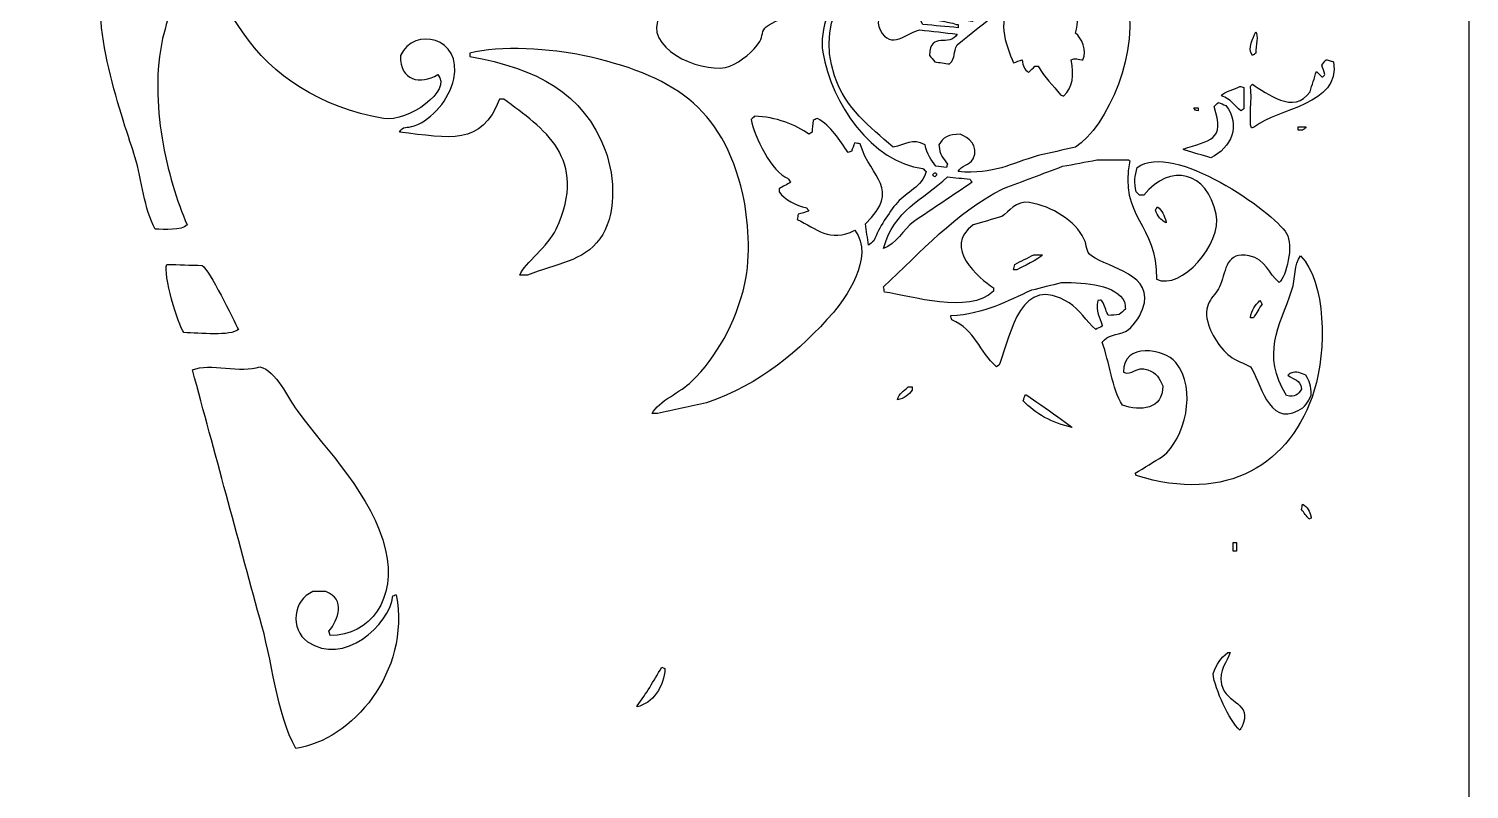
# Model space of a CAD drawing. Header units: centimetres. Extents: x -27 to -20.54, y -9 to -0.65.
# Drawn here: x -24.329 to -20.543, y -6.215 to -4.215 of the extents above; entities that cross this region are included whole.
import ezdxf

# ---------------------------------------------------------------- set-up
doc = ezdxf.new("R2010")
doc.units = ezdxf.units.CM
doc.header["$MEASUREMENT"] = 0
doc.layers.add('layer 1', color=7, linetype='Continuous')

msp = doc.modelspace()

# ---------------------------------------------------------------- linework, layer by layer
at = {"layer": 'layer 1', "color": 250}
msp.add_lwpolyline([(-26.99914, -9.0002), (-20.5434, -9.0002), (-20.5434, -0.64624), (-26.99914, -0.64624), (-26.99914, -9.0002)], close=True, dxfattribs=at)
at = {"layer": 'layer 1', "color": 7}
for points, knots in [([(-22.04905, -3.74726), (-22.09469, -3.76512), (-22.15458, -3.76727), (-22.19759, -3.77809), (-22.19759, -3.77809), (-22.19759, -3.78089), (-22.19759, -3.7837), (-22.19759, -3.7865), (-22.19759, -3.7865), (-22.1226, -3.78715), (-22.01554, -3.87056), (-22.03784, -3.96026), (-22.03784, -3.96026), (-22.05491, -4.02893), (-22.17948, -4.0494), (-22.17797, -3.95466), (-22.17797, -3.95466), (-22.16803, -3.93038), (-22.15678, -3.92491), (-22.13873, -3.90982), (-22.13873, -3.90982), (-22.1075, -3.90946), (-22.0995, -3.91828), (-22.07707, -3.92383), (-22.07707, -3.92383), (-22.07614, -3.92289), (-22.0752, -3.92196), (-22.07427, -3.92102), (-22.07427, -3.92102), (-22.07847, -3.82982), (-22.18739, -3.79809), (-22.27886, -3.82574), (-22.27886, -3.82574), (-22.43574, -3.87316), (-22.56215, -3.98314), (-22.69365, -4.06396), (-22.69365, -4.06396), (-22.69179, -4.06676), (-22.68992, -4.06956), (-22.68805, -4.07236), (-22.68805, -4.07236), (-22.62212, -4.07516), (-22.33049, -4.2277), (-22.30969, -4.09198), (-22.30969, -4.09198), (-22.3153, -4.08638), (-22.32091, -4.08077), (-22.32651, -4.07517), (-22.32651, -4.07517), (-22.33491, -4.0761), (-22.34333, -4.07703), (-22.35173, -4.07797), (-22.35173, -4.07797), (-22.3564, -4.08918), (-22.36108, -4.10039), (-22.36575, -4.1116), (-22.36575, -4.1116), (-22.36855, -4.10973), (-22.37135, -4.10787), (-22.37415, -4.106), (-22.37415, -4.106), (-22.37513, -4.07821), (-22.37037, -4.07), (-22.36014, -4.05555), (-22.36014, -4.05555), (-22.30707, -4.03782), (-22.24072, -4.07921), (-22.27606, -4.13963), (-22.27606, -4.13963), (-22.30205, -4.18406), (-22.34946, -4.18055), (-22.39097, -4.2097), (-22.39097, -4.2097), (-22.4032, -4.21828), (-22.39967, -4.23591), (-22.40779, -4.24893), (-22.40779, -4.24893), (-22.42333, -4.27388), (-22.45768, -4.30182), (-22.48626, -4.31339), (-22.48626, -4.31339), (-22.54408, -4.3368), (-22.70118, -4.27721), (-22.67684, -4.19568), (-22.67684, -4.19568), (-22.66666, -4.1616), (-22.63004, -4.1523), (-22.60957, -4.12842), (-22.60957, -4.12842), (-22.64024, -4.07415), (-22.78849, -4.10681), (-22.83379, -4.12281), (-22.83379, -4.12281), (-23.04271, -4.19663), (-23.36785, -4.16753), (-23.5849, -4.11721), (-23.5849, -4.11721), (-23.65962, -4.10039), (-23.73437, -4.08357), (-23.8091, -4.06676), (-23.8091, -4.06676), (-23.81097, -4.06956), (-23.81283, -4.07236), (-23.8147, -4.07517), (-23.8147, -4.07517), (-23.83694, -4.128), (-23.78576, -4.19591), (-23.76706, -4.22371), (-23.76706, -4.22371), (-23.68915, -4.33953), (-23.56207, -4.42246), (-23.39712, -4.45072), (-23.39712, -4.45072), (-23.33056, -4.46212), (-23.21528, -4.37692), (-23.25418, -4.33581), (-23.25418, -4.33581), (-23.29901, -4.36258), (-23.35401, -4.35309), (-23.35228, -4.28537), (-23.35228, -4.28537), (-23.31683, -4.20908), (-23.18844, -4.23692), (-23.21214, -4.34703), (-23.21214, -4.34703), (-23.22384, -4.40133), (-23.26777, -4.45242), (-23.31584, -4.47034), (-23.31584, -4.47034), (-23.33548, -4.47766), (-23.3459, -4.46934), (-23.35508, -4.48716), (-23.35508, -4.48716), (-23.22192, -4.50201), (-23.14023, -4.52452), (-23.09163, -4.40027), (-23.09163, -4.40027), (-23.08789, -4.40027), (-23.08416, -4.40027), (-23.08042, -4.40027), (-23.08042, -4.40027), (-22.97762, -4.47699), (-22.85575, -4.55406), (-22.94309, -4.7422), (-22.94309, -4.7422), (-22.96425, -4.78778), (-23.02572, -4.83058), (-23.03838, -4.86271), (-23.03838, -4.86271), (-23.03184, -4.86271), (-23.0253, -4.86271), (-23.01876, -4.86271), (-23.01876, -4.86271), (-22.94164, -4.83287), (-22.87272, -4.8276), (-22.82818, -4.76742), (-22.82818, -4.76742), (-22.78528, -4.70944), (-22.78656, -4.60718), (-22.81417, -4.5348), (-22.81417, -4.5348), (-22.87193, -4.38337), (-22.99177, -4.32002), (-23.1701, -4.28817), (-23.1701, -4.28817), (-23.1701, -4.28537), (-23.1701, -4.28256), (-23.1701, -4.27976), (-23.1701, -4.27976), (-23.09437, -4.25751), (-22.95043, -4.26852), (-22.87302, -4.28537), (-22.87302, -4.28537), (-22.63802, -4.3365), (-22.50611, -4.4191), (-22.45263, -4.64971), (-22.45263, -4.64971), (-22.43793, -4.71308), (-22.43068, -4.81447), (-22.44702, -4.88513), (-22.44702, -4.88513), (-22.47174, -4.99203), (-22.52114, -5.07711), (-22.58715, -5.14297), (-22.58715, -5.14297), (-22.61308, -5.16884), (-22.67516, -5.19452), (-22.69085, -5.22705), (-22.69085, -5.22705), (-22.68618, -5.22705), (-22.68151, -5.22705), (-22.67684, -5.22705), (-22.67684, -5.22705), (-22.63387, -5.21771), (-22.59089, -5.20837), (-22.54792, -5.19903), (-22.54792, -5.19903), (-22.40525, -5.14906), (-22.30412, -5.06359), (-22.2144, -4.9608), (-22.2144, -4.9608), (-22.18788, -4.93041), (-22.10236, -4.81504), (-22.15835, -4.745), (-22.15835, -4.745), (-22.22423, -4.77905), (-22.25885, -4.7399), (-22.30969, -4.71697), (-22.30969, -4.71697), (-22.30876, -4.7123), (-22.30782, -4.70763), (-22.30689, -4.70296), (-22.30689, -4.70296), (-22.29755, -4.70016), (-22.2882, -4.69736), (-22.27886, -4.69455), (-22.27886, -4.69455), (-22.28073, -4.69175), (-22.2826, -4.68895), (-22.28447, -4.68615), (-22.28447, -4.68615), (-22.31349, -4.67988), (-22.34175, -4.66421), (-22.35734, -4.64411), (-22.35734, -4.64411), (-22.35734, -4.6413), (-22.35734, -4.6385), (-22.35734, -4.6357), (-22.35734, -4.6357), (-22.34706, -4.63009), (-22.33678, -4.62449), (-22.32651, -4.61888), (-22.32651, -4.61888), (-22.32931, -4.61514), (-22.33211, -4.61141), (-22.33492, -4.60767), (-22.33492, -4.60767), (-22.37458, -4.5949), (-22.42367, -4.49699), (-22.43021, -4.45353), (-22.43021, -4.45353), (-22.42741, -4.45072), (-22.4246, -4.44792), (-22.4218, -4.44512), (-22.4218, -4.44512), (-22.36601, -4.44642), (-22.31239, -4.46754), (-22.27886, -4.49276), (-22.27886, -4.49276), (-22.27606, -4.49089), (-22.27326, -4.48902), (-22.27045, -4.48716), (-22.27045, -4.48716), (-22.26952, -4.47688), (-22.26859, -4.4666), (-22.26765, -4.45633), (-22.26765, -4.45633), (-22.26392, -4.45446), (-22.26018, -4.45259), (-22.25644, -4.45072), (-22.25644, -4.45072), (-22.22022, -4.47105), (-22.19877, -4.50756), (-22.17517, -4.54041), (-22.17517, -4.54041), (-22.17236, -4.53947), (-22.16956, -4.53854), (-22.16676, -4.53761), (-22.16676, -4.53761), (-22.16395, -4.53013), (-22.16115, -4.52266), (-22.15835, -4.51518), (-22.15835, -4.51518), (-22.15368, -4.51612), (-22.14901, -4.51705), (-22.14434, -4.51799), (-22.14434, -4.51799), (-22.115, -4.61105), (-22.03485, -4.63271), (-22.13032, -4.72818), (-22.13032, -4.72818), (-22.12752, -4.74687), (-22.12472, -4.76555), (-22.12191, -4.78424), (-22.12191, -4.78424), (-22.11724, -4.7805), (-22.11257, -4.77676), (-22.1079, -4.77303), (-22.1079, -4.77303), (-22.09369, -4.73702), (-22.07005, -4.69981), (-22.04624, -4.67213), (-22.04624, -4.67213), (-22.02243, -4.64444), (-21.98139, -4.6315), (-21.97057, -4.59085), (-21.97057, -4.59085), (-21.97338, -4.58805), (-21.97618, -4.58525), (-21.97898, -4.58245), (-21.97898, -4.58245), (-22.11266, -4.5677), (-22.22038, -4.41069), (-22.24243, -4.27696), (-22.24243, -4.27696), (-22.26223, -4.15689), (-22.11666, -3.96996), (-22.01542, -4.03033), (-22.01542, -4.03033), (-22.01729, -4.03313), (-22.01915, -4.03594), (-22.02102, -4.03874), (-22.02102, -4.03874), (-22.16232, -4.0396), (-22.26475, -4.18289), (-22.2116, -4.33862), (-22.2116, -4.33862), (-22.18113, -4.4279), (-22.12054, -4.47056), (-22.05745, -4.52639), (-22.05745, -4.52639), (-22.02433, -4.52087), (-22.00729, -4.5006), (-21.97338, -4.52079), (-21.97338, -4.52079), (-21.96805, -4.545), (-21.95759, -4.56024), (-21.94535, -4.57684), (-21.94535, -4.57684), (-21.93601, -4.57778), (-21.92666, -4.57871), (-21.91732, -4.57965), (-21.91732, -4.57965), (-21.91639, -4.57684), (-21.91546, -4.57404), (-21.91452, -4.57124), (-21.91452, -4.57124), (-21.9251, -4.55375), (-21.93537, -4.549), (-21.93694, -4.52079), (-21.93694, -4.52079), (-21.92628, -4.50107), (-21.91244, -4.49201), (-21.88089, -4.49276), (-21.88089, -4.49276), (-21.85981, -4.50149), (-21.83033, -4.52148), (-21.84726, -4.55722), (-21.84726, -4.55722), (-21.85703, -4.57581), (-21.87813, -4.57278), (-21.88649, -4.59085), (-21.88649, -4.59085), (-21.79078, -4.59855), (-21.74905, -4.56958), (-21.6763, -4.54881), (-21.6763, -4.54881), (-21.6436, -4.54134), (-21.6109, -4.53387), (-21.5782, -4.52639), (-21.5782, -4.52639), (-21.49687, -4.47449), (-21.40267, -4.27183), (-21.44648, -4.12281), (-21.44648, -4.12281), (-21.47649, -4.02075), (-21.63178, -3.99609), (-21.65668, -4.1116), (-21.65668, -4.1116), (-21.65481, -4.11347), (-21.65294, -4.11534), (-21.65107, -4.11721), (-21.65107, -4.11721), (-21.5823, -4.11837), (-21.56242, -4.17139), (-21.5782, -4.22651), (-21.5782, -4.22651), (-21.56135, -4.23902), (-21.54743, -4.2738), (-21.55859, -4.29658), (-21.55859, -4.29658), (-21.55952, -4.29658), (-21.56045, -4.29658), (-21.56139, -4.29658), (-21.56139, -4.29658), (-21.57831, -4.29436), (-21.57747, -4.29191), (-21.58942, -4.29658), (-21.58942, -4.29658), (-21.58232, -4.33888), (-21.58404, -4.36795), (-21.60904, -4.39187), (-21.60904, -4.39187), (-21.61184, -4.39093), (-21.61464, -4.39), (-21.61744, -4.38906), (-21.61744, -4.38906), (-21.63807, -4.3624), (-21.65836, -4.34579), (-21.6763, -4.31339), (-21.6763, -4.31339), (-21.6791, -4.31339), (-21.6819, -4.31339), (-21.6847, -4.31339), (-21.6847, -4.31339), (-21.69031, -4.319), (-21.69592, -4.3246), (-21.70152, -4.33021), (-21.70152, -4.33021), (-21.71242, -4.3218), (-21.71659, -4.31464), (-21.71834, -4.29658), (-21.71834, -4.29658), (-21.72581, -4.29938), (-21.73328, -4.30218), (-21.74076, -4.30499), (-21.74076, -4.30499), (-21.76183, -4.25845), (-21.7887, -4.18183), (-21.73796, -4.14243), (-21.73796, -4.14243), (-21.70589, -4.11754), (-21.67339, -4.1321), (-21.66508, -4.08077), (-21.66508, -4.08077), (-21.66602, -4.08077), (-21.66695, -4.08077), (-21.66789, -4.08077), (-21.66789, -4.08077), (-21.74169, -4.13962), (-21.8155, -4.19849), (-21.8893, -4.25734), (-21.8893, -4.25734), (-21.90056, -4.27769), (-21.89154, -4.29003), (-21.90892, -4.30779), (-21.90892, -4.30779), (-21.92199, -4.30592), (-21.93508, -4.30405), (-21.94815, -4.30218), (-21.94815, -4.30218), (-21.95283, -4.29658), (-21.9575, -4.29097), (-21.96217, -4.28537), (-21.96217, -4.28537), (-21.95974, -4.22015), (-21.9087, -4.26534), (-21.8893, -4.22931), (-21.8893, -4.22931), (-21.92199, -4.22558), (-21.9547, -4.22184), (-21.98739, -4.2181), (-21.98739, -4.2181), (-22.01975, -4.22417), (-22.06437, -4.27397), (-22.09109, -4.2181), (-22.09109, -4.2181), (-22.10439, -4.19582), (-22.0902, -4.16861), (-22.08268, -4.15084), (-22.08268, -4.15084), (-22.0605, -4.13934), (-22.04188, -4.13546), (-22.01261, -4.14243), (-22.01261, -4.14243), (-21.99995, -4.16056), (-21.99128, -4.18378), (-21.97898, -4.20409), (-21.97898, -4.20409), (-21.94816, -4.20689), (-21.91732, -4.2097), (-21.88649, -4.2125), (-21.88649, -4.2125), (-21.88649, -4.2097), (-21.88649, -4.20689), (-21.88649, -4.20409), (-21.88649, -4.20409), (-21.88836, -4.20409), (-21.89023, -4.20409), (-21.8921, -4.20409), (-21.8921, -4.20409), (-21.9135, -4.19408), (-21.95149, -4.19536), (-21.97057, -4.18447), (-21.97057, -4.18447), (-21.9706, -4.16674), (-21.96817, -4.16322), (-21.96217, -4.15364), (-21.96217, -4.15364), (-21.92631, -4.14931), (-21.9064, -4.19125), (-21.85006, -4.19568), (-21.85006, -4.19568), (-21.80062, -4.17168), (-21.73197, -4.12003), (-21.69872, -4.07797), (-21.69872, -4.07797), (-21.69965, -4.0761), (-21.70059, -4.07423), (-21.70152, -4.07236), (-21.70152, -4.07236), (-21.72824, -4.06886), (-21.74923, -4.06072), (-21.76878, -4.07236), (-21.76878, -4.07236), (-21.80418, -4.20829), (-21.97405, -4.12962), (-21.9958, -4.03594), (-21.9958, -4.03594), (-21.99393, -4.035), (-21.99206, -4.03407), (-21.99019, -4.03313), (-21.99019, -4.03313), (-21.98027, -4.03753), (-21.97152, -4.0394), (-21.95936, -4.03594), (-21.95936, -4.03594), (-21.95936, -4.03313), (-21.95936, -4.03033), (-21.95936, -4.02753), (-21.95936, -4.02753), (-21.99155, -4.00355), (-22.01528, -3.96528), (-22.02663, -3.92102), (-22.02663, -3.92102), (-22.02382, -3.91916), (-22.02102, -3.91729), (-22.01822, -3.91542), (-22.01822, -3.91542), (-22.00888, -3.92009), (-21.99953, -3.92476), (-21.99019, -3.92943), (-21.99019, -3.92943), (-21.98926, -3.92757), (-21.98832, -3.9257), (-21.98739, -3.92383), (-21.98739, -3.92383), (-22.00054, -3.89021), (-22.04518, -3.82), (-22.02663, -3.77809), (-22.02663, -3.77809), (-21.939, -3.75642), (-21.93378, -3.80145), (-21.86968, -3.80612), (-21.86968, -3.80612), (-21.86407, -3.80051), (-21.85847, -3.79491), (-21.85286, -3.7893), (-21.85286, -3.7893), (-21.79854, -3.79697), (-21.77393, -3.85204), (-21.75477, -3.8958), (-21.75477, -3.8958), (-21.73711, -3.89333), (-21.7426, -3.89111), (-21.72955, -3.8986), (-21.72955, -3.8986), (-21.70597, -3.9522), (-21.68998, -3.9909), (-21.73515, -4.03594), (-21.73515, -4.03594), (-21.73328, -4.03874), (-21.73141, -4.04154), (-21.72955, -4.04434), (-21.72955, -4.04434), (-21.69552, -4.04851), (-21.67026, -4.04399), (-21.64827, -4.03033), (-21.64827, -4.03033), (-21.65228, -3.99792), (-21.63698, -3.94034), (-21.63986, -3.92943), (-21.63986, -3.92943), (-21.6464, -3.91729), (-21.65294, -3.90514), (-21.65948, -3.893), (-21.65948, -3.893), (-21.66596, -3.86319), (-21.65171, -3.85063), (-21.66228, -3.83134), (-21.66228, -3.83134), (-21.69405, -3.81639), (-21.72581, -3.80144), (-21.75757, -3.7865), (-21.75757, -3.7865), (-21.84445, -3.75763), (-21.93388, -3.74771), (-22.04905, -3.74726)], [0, 0, 0, 0, 0.0067568, 0.0067568, 0.0067568, 0.0067568, 0.0135135, 0.0135135, 0.0135135, 0.0135135, 0.0202703, 0.0202703, 0.0202703, 0.0202703, 0.027027, 0.027027, 0.027027, 0.027027, 0.0337838, 0.0337838, 0.0337838, 0.0337838, 0.0405405, 0.0405405, 0.0405405, 0.0405405, 0.0472973, 0.0472973, 0.0472973, 0.0472973, 0.0540541, 0.0540541, 0.0540541, 0.0540541, 0.0608108, 0.0608108, 0.0608108, 0.0608108, 0.0675676, 0.0675676, 0.0675676, 0.0675676, 0.0743243, 0.0743243, 0.0743243, 0.0743243, 0.0810811, 0.0810811, 0.0810811, 0.0810811, 0.0878378, 0.0878378, 0.0878378, 0.0878378, 0.0945946, 0.0945946, 0.0945946, 0.0945946, 0.1013514, 0.1013514, 0.1013514, 0.1013514, 0.1081081, 0.1081081, 0.1081081, 0.1081081, 0.1148649, 0.1148649, 0.1148649, 0.1148649, 0.1216216, 0.1216216, 0.1216216, 0.1216216, 0.1283784, 0.1283784, 0.1283784, 0.1283784, 0.1351351, 0.1351351, 0.1351351, 0.1351351, 0.1418919, 0.1418919, 0.1418919, 0.1418919, 0.1486486, 0.1486486, 0.1486486, 0.1486486, 0.1554054, 0.1554054, 0.1554054, 0.1554054, 0.1621622, 0.1621622, 0.1621622, 0.1621622, 0.1689189, 0.1689189, 0.1689189, 0.1689189, 0.1756757, 0.1756757, 0.1756757, 0.1756757, 0.1824324, 0.1824324, 0.1824324, 0.1824324, 0.1891892, 0.1891892, 0.1891892, 0.1891892, 0.1959459, 0.1959459, 0.1959459, 0.1959459, 0.2027027, 0.2027027, 0.2027027, 0.2027027, 0.2094595, 0.2094595, 0.2094595, 0.2094595, 0.2162162, 0.2162162, 0.2162162, 0.2162162, 0.222973, 0.222973, 0.222973, 0.222973, 0.2297297, 0.2297297, 0.2297297, 0.2297297, 0.2364865, 0.2364865, 0.2364865, 0.2364865, 0.2432432, 0.2432432, 0.2432432, 0.2432432, 0.25, 0.25, 0.25, 0.25, 0.2567568, 0.2567568, 0.2567568, 0.2567568, 0.2635135, 0.2635135, 0.2635135, 0.2635135, 0.2702703, 0.2702703, 0.2702703, 0.2702703, 0.277027, 0.277027, 0.277027, 0.277027, 0.2837838, 0.2837838, 0.2837838, 0.2837838, 0.2905405, 0.2905405, 0.2905405, 0.2905405, 0.2972973, 0.2972973, 0.2972973, 0.2972973, 0.3040541, 0.3040541, 0.3040541, 0.3040541, 0.3108108, 0.3108108, 0.3108108, 0.3108108, 0.3175676, 0.3175676, 0.3175676, 0.3175676, 0.3243243, 0.3243243, 0.3243243, 0.3243243, 0.3310811, 0.3310811, 0.3310811, 0.3310811, 0.3378378, 0.3378378, 0.3378378, 0.3378378, 0.3445946, 0.3445946, 0.3445946, 0.3445946, 0.3513514, 0.3513514, 0.3513514, 0.3513514, 0.3581081, 0.3581081, 0.3581081, 0.3581081, 0.3648649, 0.3648649, 0.3648649, 0.3648649, 0.3716216, 0.3716216, 0.3716216, 0.3716216, 0.3783784, 0.3783784, 0.3783784, 0.3783784, 0.3851351, 0.3851351, 0.3851351, 0.3851351, 0.3918919, 0.3918919, 0.3918919, 0.3918919, 0.3986486, 0.3986486, 0.3986486, 0.3986486, 0.4054054, 0.4054054, 0.4054054, 0.4054054, 0.4121622, 0.4121622, 0.4121622, 0.4121622, 0.4189189, 0.4189189, 0.4189189, 0.4189189, 0.4256757, 0.4256757, 0.4256757, 0.4256757, 0.4324324, 0.4324324, 0.4324324, 0.4324324, 0.4391892, 0.4391892, 0.4391892, 0.4391892, 0.4459459, 0.4459459, 0.4459459, 0.4459459, 0.4527027, 0.4527027, 0.4527027, 0.4527027, 0.4594595, 0.4594595, 0.4594595, 0.4594595, 0.4662162, 0.4662162, 0.4662162, 0.4662162, 0.472973, 0.472973, 0.472973, 0.472973, 0.4797297, 0.4797297, 0.4797297, 0.4797297, 0.4864865, 0.4864865, 0.4864865, 0.4864865, 0.4932432, 0.4932432, 0.4932432, 0.4932432, 0.5, 0.5, 0.5, 0.5, 0.5067568, 0.5067568, 0.5067568, 0.5067568, 0.5135135, 0.5135135, 0.5135135, 0.5135135, 0.5202703, 0.5202703, 0.5202703, 0.5202703, 0.527027, 0.527027, 0.527027, 0.527027, 0.5337838, 0.5337838, 0.5337838, 0.5337838, 0.5405405, 0.5405405, 0.5405405, 0.5405405, 0.5472973, 0.5472973, 0.5472973, 0.5472973, 0.5540541, 0.5540541, 0.5540541, 0.5540541, 0.5608108, 0.5608108, 0.5608108, 0.5608108, 0.5675676, 0.5675676, 0.5675676, 0.5675676, 0.5743243, 0.5743243, 0.5743243, 0.5743243, 0.5810811, 0.5810811, 0.5810811, 0.5810811, 0.5878378, 0.5878378, 0.5878378, 0.5878378, 0.5945946, 0.5945946, 0.5945946, 0.5945946, 0.6013514, 0.6013514, 0.6013514, 0.6013514, 0.6081081, 0.6081081, 0.6081081, 0.6081081, 0.6148649, 0.6148649, 0.6148649, 0.6148649, 0.6216216, 0.6216216, 0.6216216, 0.6216216, 0.6283784, 0.6283784, 0.6283784, 0.6283784, 0.6351351, 0.6351351, 0.6351351, 0.6351351, 0.6418919, 0.6418919, 0.6418919, 0.6418919, 0.6486486, 0.6486486, 0.6486486, 0.6486486, 0.6554054, 0.6554054, 0.6554054, 0.6554054, 0.6621622, 0.6621622, 0.6621622, 0.6621622, 0.6689189, 0.6689189, 0.6689189, 0.6689189, 0.6756757, 0.6756757, 0.6756757, 0.6756757, 0.6824324, 0.6824324, 0.6824324, 0.6824324, 0.6891892, 0.6891892, 0.6891892, 0.6891892, 0.6959459, 0.6959459, 0.6959459, 0.6959459, 0.7027027, 0.7027027, 0.7027027, 0.7027027, 0.7094595, 0.7094595, 0.7094595, 0.7094595, 0.7162162, 0.7162162, 0.7162162, 0.7162162, 0.722973, 0.722973, 0.722973, 0.722973, 0.7297297, 0.7297297, 0.7297297, 0.7297297, 0.7364865, 0.7364865, 0.7364865, 0.7364865, 0.7432432, 0.7432432, 0.7432432, 0.7432432, 0.75, 0.75, 0.75, 0.75, 0.7567568, 0.7567568, 0.7567568, 0.7567568, 0.7635135, 0.7635135, 0.7635135, 0.7635135, 0.7702703, 0.7702703, 0.7702703, 0.7702703, 0.777027, 0.777027, 0.777027, 0.777027, 0.7837838, 0.7837838, 0.7837838, 0.7837838, 0.7905405, 0.7905405, 0.7905405, 0.7905405, 0.7972973, 0.7972973, 0.7972973, 0.7972973, 0.8040541, 0.8040541, 0.8040541, 0.8040541, 0.8108108, 0.8108108, 0.8108108, 0.8108108, 0.8175676, 0.8175676, 0.8175676, 0.8175676, 0.8243243, 0.8243243, 0.8243243, 0.8243243, 0.8310811, 0.8310811, 0.8310811, 0.8310811, 0.8378378, 0.8378378, 0.8378378, 0.8378378, 0.8445946, 0.8445946, 0.8445946, 0.8445946, 0.8513514, 0.8513514, 0.8513514, 0.8513514, 0.8581081, 0.8581081, 0.8581081, 0.8581081, 0.8648649, 0.8648649, 0.8648649, 0.8648649, 0.8716216, 0.8716216, 0.8716216, 0.8716216, 0.8783784, 0.8783784, 0.8783784, 0.8783784, 0.8851351, 0.8851351, 0.8851351, 0.8851351, 0.8918919, 0.8918919, 0.8918919, 0.8918919, 0.8986486, 0.8986486, 0.8986486, 0.8986486, 0.9054054, 0.9054054, 0.9054054, 0.9054054, 0.9121622, 0.9121622, 0.9121622, 0.9121622, 0.9189189, 0.9189189, 0.9189189, 0.9189189, 0.9256757, 0.9256757, 0.9256757, 0.9256757, 0.9324324, 0.9324324, 0.9324324, 0.9324324, 0.9391892, 0.9391892, 0.9391892, 0.9391892, 0.9459459, 0.9459459, 0.9459459, 0.9459459, 0.9527027, 0.9527027, 0.9527027, 0.9527027, 0.9594595, 0.9594595, 0.9594595, 0.9594595, 0.9662162, 0.9662162, 0.9662162, 0.9662162, 0.972973, 0.972973, 0.972973, 0.972973, 0.9797297, 0.9797297, 0.9797297, 0.9797297, 0.9864865, 0.9864865, 0.9864865, 0.9864865, 1, 1, 1, 1]), ([(-24.04172, -4.03874), (-24.07377, -4.05206), (-24.10227, -4.0517), (-24.12019, -4.07797), (-24.12019, -4.07797), (-24.18444, -4.17217), (-24.07575, -4.46886), (-24.05013, -4.55162), (-24.05013, -4.55162), (-24.03049, -4.61502), (-24.02685, -4.68811), (-23.99688, -4.7422), (-23.99688, -4.7422), (-23.97328, -4.74285), (-23.9276, -4.74583), (-23.9128, -4.73099), (-23.9128, -4.73099), (-23.96573, -4.60811), (-24.01418, -4.40862), (-23.97726, -4.24052), (-23.97726, -4.24052), (-23.96044, -4.17607), (-23.94362, -4.11159), (-23.92681, -4.04714), (-23.92681, -4.04714), (-23.92868, -4.04528), (-23.93055, -4.04341), (-23.93242, -4.04154), (-23.93242, -4.04154), (-23.96885, -4.04061), (-24.00529, -4.03967), (-24.04172, -4.03874)], [0, 0, 0, 0, 0.1111111, 0.1111111, 0.1111111, 0.1111111, 0.2222222, 0.2222222, 0.2222222, 0.2222222, 0.3333333, 0.3333333, 0.3333333, 0.3333333, 0.4444444, 0.4444444, 0.4444444, 0.4444444, 0.5555556, 0.5555556, 0.5555556, 0.5555556, 0.6666667, 0.6666667, 0.6666667, 0.6666667, 0.7777778, 0.7777778, 0.7777778, 0.7777778, 1, 1, 1, 1]), ([(-21.10456, -4.22371), (-21.11067, -4.23994), (-21.12813, -4.2656), (-21.11296, -4.28537), (-21.11296, -4.28537), (-21.11016, -4.2835), (-21.10736, -4.28163), (-21.10456, -4.27976), (-21.10456, -4.27976), (-21.10343, -4.25879), (-21.09696, -4.2327), (-21.10456, -4.22371)], [0, 0, 0, 0, 0.25, 0.25, 0.25, 0.25, 0.5, 0.5, 0.5, 0.5, 1, 1, 1, 1]), ([(-20.91958, -4.29658), (-20.92332, -4.30125), (-20.92706, -4.30592), (-20.93079, -4.31059), (-20.93079, -4.31059), (-20.92799, -4.319), (-20.92519, -4.32741), (-20.92239, -4.33581), (-20.92239, -4.33581), (-20.92426, -4.33768), (-20.92612, -4.33955), (-20.92799, -4.34142), (-20.92799, -4.34142), (-20.92893, -4.34142), (-20.92986, -4.34142), (-20.93079, -4.34142), (-20.93079, -4.34142), (-20.93546, -4.33675), (-20.94014, -4.33208), (-20.94481, -4.32741), (-20.94481, -4.32741), (-20.95041, -4.34515), (-20.95602, -4.36291), (-20.96162, -4.38065), (-20.96162, -4.38065), (-21.00311, -4.44303), (-21.07632, -4.38379), (-21.11296, -4.36104), (-21.11296, -4.36104), (-21.11484, -4.36291), (-21.1167, -4.36478), (-21.11857, -4.36664), (-21.11857, -4.36664), (-21.11259, -4.39741), (-21.12339, -4.45843), (-21.11577, -4.47595), (-21.11577, -4.47595), (-21.11297, -4.47501), (-21.11016, -4.47408), (-21.10736, -4.47314), (-21.10736, -4.47314), (-21.04643, -4.42391), (-20.88183, -4.4165), (-20.89997, -4.30218), (-20.89997, -4.30218), (-20.90277, -4.30125), (-20.90557, -4.30031), (-20.90837, -4.29938), (-20.90837, -4.29938), (-20.91211, -4.29845), (-20.91585, -4.29751), (-20.91958, -4.29658)], [0, 0, 0, 0, 0.0714286, 0.0714286, 0.0714286, 0.0714286, 0.1428571, 0.1428571, 0.1428571, 0.1428571, 0.2142857, 0.2142857, 0.2142857, 0.2142857, 0.2857143, 0.2857143, 0.2857143, 0.2857143, 0.3571429, 0.3571429, 0.3571429, 0.3571429, 0.4285714, 0.4285714, 0.4285714, 0.4285714, 0.5, 0.5, 0.5, 0.5, 0.5714286, 0.5714286, 0.5714286, 0.5714286, 0.6428571, 0.6428571, 0.6428571, 0.6428571, 0.7142857, 0.7142857, 0.7142857, 0.7142857, 0.7857143, 0.7857143, 0.7857143, 0.7857143, 0.8571429, 0.8571429, 0.8571429, 0.8571429, 1, 1, 1, 1]), ([(-21.1466, -4.36664), (-21.1581, -4.37509), (-21.18674, -4.37929), (-21.19424, -4.39187), (-21.19424, -4.39187), (-21.16929, -4.39989), (-21.16094, -4.41625), (-21.1438, -4.4311), (-21.1438, -4.4311), (-21.14099, -4.42924), (-21.13819, -4.42737), (-21.13539, -4.4255), (-21.13539, -4.4255), (-21.13539, -4.40682), (-21.13539, -4.38813), (-21.13539, -4.36945), (-21.13539, -4.36945), (-21.13912, -4.36851), (-21.14286, -4.36758), (-21.1466, -4.36664)], [0, 0, 0, 0, 0.1666667, 0.1666667, 0.1666667, 0.1666667, 0.3333333, 0.3333333, 0.3333333, 0.3333333, 0.5, 0.5, 0.5, 0.5, 0.6666667, 0.6666667, 0.6666667, 0.6666667, 1, 1, 1, 1]), ([(-21.20265, -4.40868), (-21.20639, -4.41242), (-21.21012, -4.41616), (-21.21386, -4.41989), (-21.21386, -4.41989), (-21.18278, -4.51059), (-21.22656, -4.50791), (-21.29514, -4.532), (-21.29514, -4.532), (-21.29327, -4.53293), (-21.2914, -4.53387), (-21.28953, -4.5348), (-21.28953, -4.5348), (-21.26712, -4.54134), (-21.24469, -4.54788), (-21.22227, -4.55442), (-21.22227, -4.55442), (-21.16882, -4.52882), (-21.14279, -4.46792), (-21.18303, -4.41709), (-21.18303, -4.41709), (-21.18957, -4.41429), (-21.19611, -4.41149), (-21.20265, -4.40868)], [0, 0, 0, 0, 0.1428571, 0.1428571, 0.1428571, 0.1428571, 0.2857143, 0.2857143, 0.2857143, 0.2857143, 0.4285714, 0.4285714, 0.4285714, 0.4285714, 0.5714286, 0.5714286, 0.5714286, 0.5714286, 0.7142857, 0.7142857, 0.7142857, 0.7142857, 1, 1, 1, 1]), ([(-21.26711, -4.42269), (-21.26161, -4.43314), (-21.26831, -4.42728), (-21.2559, -4.4311), (-21.2559, -4.4311), (-21.2559, -4.4283), (-21.2559, -4.4255), (-21.2559, -4.42269), (-21.2559, -4.42269), (-21.25964, -4.42269), (-21.26337, -4.42269), (-21.26711, -4.42269)], [0, 0, 0, 0, 0.25, 0.25, 0.25, 0.25, 0.5, 0.5, 0.5, 0.5, 1, 1, 1, 1]), ([(-20.99245, -4.47314), (-20.99245, -4.47595), (-20.99245, -4.47875), (-20.99245, -4.48155), (-20.99245, -4.48155), (-20.98872, -4.48155), (-20.98498, -4.48155), (-20.98124, -4.48155), (-20.98124, -4.48155), (-20.97844, -4.47968), (-20.97564, -4.47781), (-20.97283, -4.47595), (-20.97283, -4.47595), (-20.97283, -4.47501), (-20.97283, -4.47408), (-20.97283, -4.47314), (-20.97283, -4.47314), (-20.97937, -4.47314), (-20.98592, -4.47314), (-20.99245, -4.47314)], [0, 0, 0, 0, 0.1666667, 0.1666667, 0.1666667, 0.1666667, 0.3333333, 0.3333333, 0.3333333, 0.3333333, 0.5, 0.5, 0.5, 0.5, 0.6666667, 0.6666667, 0.6666667, 0.6666667, 1, 1, 1, 1]), ([(-21.52215, -4.56003), (-21.55204, -4.56563), (-21.58194, -4.57124), (-21.61184, -4.57684), (-21.61184, -4.57684), (-21.66415, -4.59646), (-21.71647, -4.61608), (-21.76878, -4.6357), (-21.76878, -4.6357), (-21.89782, -4.70228), (-21.98189, -4.80066), (-22.08268, -4.89354), (-22.08268, -4.89354), (-22.08175, -4.89821), (-22.08081, -4.90288), (-22.07988, -4.90755), (-22.07988, -4.90755), (-22.00902, -4.917), (-21.85865, -4.96791), (-21.79401, -4.90475), (-21.79401, -4.90475), (-21.79401, -4.90195), (-21.79401, -4.89914), (-21.79401, -4.89634), (-21.79401, -4.89634), (-21.83159, -4.87131), (-21.92902, -4.7899), (-21.84726, -4.73099), (-21.84726, -4.73099), (-21.82204, -4.72351), (-21.79681, -4.71604), (-21.77159, -4.70857), (-21.77159, -4.70857), (-21.75204, -4.69635), (-21.73567, -4.66611), (-21.69872, -4.67213), (-21.69872, -4.67213), (-21.63998, -4.6817), (-21.57811, -4.72111), (-21.55578, -4.76742), (-21.55578, -4.76742), (-21.54689, -4.78586), (-21.5516, -4.80134), (-21.53616, -4.81226), (-21.53616, -4.81226), (-21.48869, -4.84587), (-21.36802, -4.86046), (-21.40164, -4.95239), (-21.40164, -4.95239), (-21.40949, -4.97386), (-21.42835, -5.00059), (-21.44648, -5.01125), (-21.44648, -5.01125), (-21.47205, -5.02134), (-21.49275, -5.01982), (-21.50814, -5.03928), (-21.50814, -5.03928), (-21.48878, -5.09205), (-21.48201, -5.16049), (-21.45489, -5.20463), (-21.45489, -5.20463), (-21.40717, -5.22135), (-21.34906, -5.21652), (-21.34839, -5.15418), (-21.34839, -5.15418), (-21.35735, -5.13329), (-21.36515, -5.11973), (-21.38762, -5.11214), (-21.38762, -5.11214), (-21.41899, -5.09987), (-21.43005, -5.12965), (-21.45208, -5.11775), (-21.45208, -5.11775), (-21.45351, -5.03869), (-21.34521, -5.05574), (-21.31476, -5.09252), (-21.31476, -5.09252), (-21.25647, -5.16293), (-21.29186, -5.29436), (-21.34839, -5.33916), (-21.34839, -5.33916), (-21.37268, -5.3541), (-21.39697, -5.36905), (-21.42126, -5.384), (-21.42126, -5.384), (-21.42032, -5.38587), (-21.41939, -5.38774), (-21.41846, -5.38961), (-21.41846, -5.38961), (-21.1809, -5.46467), (-21.01, -5.35985), (-20.95041, -5.1654), (-20.95041, -5.1654), (-20.91847, -5.06113), (-20.91891, -4.88043), (-20.98685, -4.81226), (-20.98685, -4.81226), (-21.00427, -4.8332), (-20.99965, -4.87315), (-21.00927, -4.90195), (-21.00927, -4.90195), (-21.04206, -5.00015), (-21.09077, -5.07063), (-21.02328, -5.17941), (-21.02328, -5.17941), (-21.00124, -5.18419), (-20.99274, -5.17877), (-20.98404, -5.16259), (-20.98404, -5.16259), (-20.98839, -5.13439), (-21.00275, -5.1394), (-21.02048, -5.12616), (-21.02048, -5.12616), (-21.01768, -5.12429), (-21.01487, -5.12242), (-21.01207, -5.12055), (-21.01207, -5.12055), (-20.99722, -5.11412), (-20.98434, -5.12163), (-20.97283, -5.12616), (-20.97283, -5.12616), (-20.96379, -5.14256), (-20.95855, -5.15123), (-20.95882, -5.17941), (-20.95882, -5.17941), (-20.96667, -5.19653), (-20.97526, -5.2108), (-20.99245, -5.21864), (-20.99245, -5.21864), (-21.07282, -5.26364), (-21.09213, -5.13809), (-21.11857, -5.10374), (-21.11857, -5.10374), (-21.13258, -5.09719), (-21.1466, -5.09066), (-21.16061, -5.08412), (-21.16061, -5.08412), (-21.19072, -5.06541), (-21.22087, -5.0244), (-21.23068, -4.98602), (-21.23068, -4.98602), (-21.24418, -4.93317), (-21.20959, -4.91948), (-21.19704, -4.88794), (-21.19704, -4.88794), (-21.18163, -4.84917), (-21.18296, -4.80007), (-21.12137, -4.81226), (-21.12137, -4.81226), (-21.07743, -4.82097), (-21.07108, -4.85893), (-21.0429, -4.88233), (-21.0429, -4.88233), (-21.02369, -4.86782), (-21.00421, -4.78416), (-21.02328, -4.75341), (-21.02328, -4.75341), (-21.05957, -4.69491), (-21.32161, -4.51035), (-21.41565, -4.57965), (-21.41565, -4.57965), (-21.42241, -4.60118), (-21.42434, -4.62027), (-21.41846, -4.64411), (-21.41846, -4.64411), (-21.41565, -4.64691), (-21.41285, -4.64971), (-21.41005, -4.65251), (-21.41005, -4.65251), (-21.40631, -4.65251), (-21.40257, -4.65251), (-21.39884, -4.65251), (-21.39884, -4.65251), (-21.32802, -4.5662), (-21.23227, -4.59073), (-21.20826, -4.70296), (-21.20826, -4.70296), (-21.19185, -4.77965), (-21.30025, -4.90403), (-21.3652, -4.87392), (-21.3652, -4.87392), (-21.36219, -4.72847), (-21.46595, -4.70935), (-21.43527, -4.56283), (-21.43527, -4.56283), (-21.43621, -4.56189), (-21.43714, -4.56096), (-21.43807, -4.56003), (-21.43807, -4.56003), (-21.4661, -4.56003), (-21.49413, -4.56003), (-21.52215, -4.56003)], [0, 0, 0, 0, 0.0204082, 0.0204082, 0.0204082, 0.0204082, 0.0408163, 0.0408163, 0.0408163, 0.0408163, 0.0612245, 0.0612245, 0.0612245, 0.0612245, 0.0816327, 0.0816327, 0.0816327, 0.0816327, 0.1020408, 0.1020408, 0.1020408, 0.1020408, 0.122449, 0.122449, 0.122449, 0.122449, 0.1428571, 0.1428571, 0.1428571, 0.1428571, 0.1632653, 0.1632653, 0.1632653, 0.1632653, 0.1836735, 0.1836735, 0.1836735, 0.1836735, 0.2040816, 0.2040816, 0.2040816, 0.2040816, 0.2244898, 0.2244898, 0.2244898, 0.2244898, 0.244898, 0.244898, 0.244898, 0.244898, 0.2653061, 0.2653061, 0.2653061, 0.2653061, 0.2857143, 0.2857143, 0.2857143, 0.2857143, 0.3061224, 0.3061224, 0.3061224, 0.3061224, 0.3265306, 0.3265306, 0.3265306, 0.3265306, 0.3469388, 0.3469388, 0.3469388, 0.3469388, 0.3673469, 0.3673469, 0.3673469, 0.3673469, 0.3877551, 0.3877551, 0.3877551, 0.3877551, 0.4081633, 0.4081633, 0.4081633, 0.4081633, 0.4285714, 0.4285714, 0.4285714, 0.4285714, 0.4489796, 0.4489796, 0.4489796, 0.4489796, 0.4693878, 0.4693878, 0.4693878, 0.4693878, 0.4897959, 0.4897959, 0.4897959, 0.4897959, 0.5102041, 0.5102041, 0.5102041, 0.5102041, 0.5306122, 0.5306122, 0.5306122, 0.5306122, 0.5510204, 0.5510204, 0.5510204, 0.5510204, 0.5714286, 0.5714286, 0.5714286, 0.5714286, 0.5918367, 0.5918367, 0.5918367, 0.5918367, 0.6122449, 0.6122449, 0.6122449, 0.6122449, 0.6326531, 0.6326531, 0.6326531, 0.6326531, 0.6530612, 0.6530612, 0.6530612, 0.6530612, 0.6734694, 0.6734694, 0.6734694, 0.6734694, 0.6938776, 0.6938776, 0.6938776, 0.6938776, 0.7142857, 0.7142857, 0.7142857, 0.7142857, 0.7346939, 0.7346939, 0.7346939, 0.7346939, 0.755102, 0.755102, 0.755102, 0.755102, 0.7755102, 0.7755102, 0.7755102, 0.7755102, 0.7959184, 0.7959184, 0.7959184, 0.7959184, 0.8163265, 0.8163265, 0.8163265, 0.8163265, 0.8367347, 0.8367347, 0.8367347, 0.8367347, 0.8571429, 0.8571429, 0.8571429, 0.8571429, 0.877551, 0.877551, 0.877551, 0.877551, 0.8979592, 0.8979592, 0.8979592, 0.8979592, 0.9183673, 0.9183673, 0.9183673, 0.9183673, 0.9387755, 0.9387755, 0.9387755, 0.9387755, 0.9591837, 0.9591837, 0.9591837, 0.9591837, 1, 1, 1, 1]), ([(-21.91452, -4.60487), (-21.98055, -4.6666), (-22.05437, -4.69071), (-22.08268, -4.79264), (-22.08268, -4.79264), (-22.0502, -4.78226), (-22.02928, -4.74243), (-22.00421, -4.72258), (-22.00421, -4.72258), (-21.95283, -4.68802), (-21.90144, -4.65344), (-21.85006, -4.61888), (-21.85006, -4.61888), (-21.85193, -4.61608), (-21.8538, -4.61328), (-21.85566, -4.61047), (-21.85566, -4.61047), (-21.87528, -4.6086), (-21.89491, -4.60674), (-21.91452, -4.60487)], [0, 0, 0, 0, 0.1666667, 0.1666667, 0.1666667, 0.1666667, 0.3333333, 0.3333333, 0.3333333, 0.3333333, 0.5, 0.5, 0.5, 0.5, 0.6666667, 0.6666667, 0.6666667, 0.6666667, 1, 1, 1, 1]), ([(-21.94815, -4.59366), (-21.95002, -4.59552), (-21.95189, -4.59739), (-21.95376, -4.59926), (-21.95376, -4.59926), (-21.95189, -4.60113), (-21.95002, -4.603), (-21.94815, -4.60487), (-21.94815, -4.60487), (-21.94628, -4.603), (-21.94442, -4.60113), (-21.94255, -4.59926), (-21.94255, -4.59926), (-21.94348, -4.59739), (-21.94442, -4.59552), (-21.94535, -4.59366), (-21.94535, -4.59366), (-21.94628, -4.59366), (-21.94722, -4.59366), (-21.94815, -4.59366)], [0, 0, 0, 0, 0.1666667, 0.1666667, 0.1666667, 0.1666667, 0.3333333, 0.3333333, 0.3333333, 0.3333333, 0.5, 0.5, 0.5, 0.5, 0.6666667, 0.6666667, 0.6666667, 0.6666667, 1, 1, 1, 1]), ([(-21.3624, -4.68334), (-21.36427, -4.68615), (-21.36614, -4.68895), (-21.36801, -4.69175), (-21.36801, -4.69175), (-21.36302, -4.70705), (-21.354, -4.71895), (-21.33998, -4.72538), (-21.33998, -4.72538), (-21.33998, -4.72445), (-21.33998, -4.72351), (-21.33998, -4.72258), (-21.33998, -4.72258), (-21.3454, -4.70511), (-21.35007, -4.69348), (-21.3624, -4.68334)], [0, 0, 0, 0, 0.2, 0.2, 0.2, 0.2, 0.4, 0.4, 0.4, 0.4, 0.6, 0.6, 0.6, 0.6, 1, 1, 1, 1]), ([(-23.96605, -4.83468), (-23.97754, -4.85909), (-23.93712, -4.99393), (-23.9212, -5.01405), (-23.9212, -5.01405), (-23.88035, -5.01459), (-23.79778, -5.02446), (-23.77827, -5.00564), (-23.77827, -5.00564), (-23.79234, -4.97819), (-23.85342, -4.84965), (-23.87356, -4.83749), (-23.87356, -4.83749), (-23.90439, -4.83655), (-23.93522, -4.83562), (-23.96605, -4.83468)], [0, 0, 0, 0, 0.2, 0.2, 0.2, 0.2, 0.4, 0.4, 0.4, 0.4, 0.6, 0.6, 0.6, 0.6, 1, 1, 1, 1]), ([(-21.68751, -4.80946), (-21.70432, -4.81787), (-21.72114, -4.82628), (-21.73796, -4.83468), (-21.73796, -4.83468), (-21.73889, -4.83936), (-21.73982, -4.84403), (-21.74076, -4.8487), (-21.74076, -4.8487), (-21.73796, -4.8487), (-21.73515, -4.8487), (-21.73235, -4.8487), (-21.73235, -4.8487), (-21.72039, -4.84223), (-21.67227, -4.82109), (-21.66508, -4.80946), (-21.66508, -4.80946), (-21.67256, -4.80946), (-21.68003, -4.80946), (-21.68751, -4.80946)], [0, 0, 0, 0, 0.1666667, 0.1666667, 0.1666667, 0.1666667, 0.3333333, 0.3333333, 0.3333333, 0.3333333, 0.5, 0.5, 0.5, 0.5, 0.6666667, 0.6666667, 0.6666667, 0.6666667, 1, 1, 1, 1]), ([(-21.61464, -4.88233), (-21.64079, -4.88887), (-21.66696, -4.89541), (-21.69311, -4.90195), (-21.69311, -4.90195), (-21.75608, -4.92969), (-21.81512, -4.96452), (-21.90611, -4.96921), (-21.90611, -4.96921), (-21.90518, -4.97295), (-21.90424, -4.97668), (-21.90331, -4.98042), (-21.90331, -4.98042), (-21.84135, -5.00622), (-21.83105, -5.06439), (-21.7856, -5.10374), (-21.7856, -5.10374), (-21.78028, -5.09989), (-21.78101, -5.10101), (-21.77719, -5.09533), (-21.77719, -5.09533), (-21.74765, -5.01653), (-21.72251, -4.85601), (-21.59502, -4.93558), (-21.59502, -4.93558), (-21.56618, -4.95358), (-21.55029, -4.98442), (-21.52496, -5.00564), (-21.52496, -5.00564), (-21.51935, -5.00284), (-21.51374, -5.00004), (-21.50814, -4.99724), (-21.50814, -4.99724), (-21.50814, -4.9963), (-21.50814, -4.99537), (-21.50814, -4.99443), (-21.50814, -4.99443), (-21.51484, -4.97325), (-21.52527, -4.96002), (-21.51935, -4.92997), (-21.51935, -4.92997), (-21.50819, -4.92834), (-21.51206, -4.92625), (-21.50534, -4.93558), (-21.50534, -4.93558), (-21.49977, -4.94858), (-21.49777, -4.95934), (-21.49132, -4.96921), (-21.49132, -4.96921), (-21.48198, -4.96827), (-21.47264, -4.96734), (-21.4633, -4.9664), (-21.4633, -4.9664), (-21.45769, -4.96173), (-21.45208, -4.95706), (-21.44648, -4.95239), (-21.44648, -4.95239), (-21.44741, -4.94585), (-21.44835, -4.93931), (-21.44928, -4.93278), (-21.44928, -4.93278), (-21.47085, -4.88939), (-21.54867, -4.88122), (-21.61464, -4.88233)], [0, 0, 0, 0, 0.0588235, 0.0588235, 0.0588235, 0.0588235, 0.1176471, 0.1176471, 0.1176471, 0.1176471, 0.1764706, 0.1764706, 0.1764706, 0.1764706, 0.2352941, 0.2352941, 0.2352941, 0.2352941, 0.2941176, 0.2941176, 0.2941176, 0.2941176, 0.3529412, 0.3529412, 0.3529412, 0.3529412, 0.4117647, 0.4117647, 0.4117647, 0.4117647, 0.4705882, 0.4705882, 0.4705882, 0.4705882, 0.5294118, 0.5294118, 0.5294118, 0.5294118, 0.5882353, 0.5882353, 0.5882353, 0.5882353, 0.6470588, 0.6470588, 0.6470588, 0.6470588, 0.7058824, 0.7058824, 0.7058824, 0.7058824, 0.7647059, 0.7647059, 0.7647059, 0.7647059, 0.8235294, 0.8235294, 0.8235294, 0.8235294, 0.8823529, 0.8823529, 0.8823529, 0.8823529, 1, 1, 1, 1]), ([(-21.09335, -4.92997), (-21.10634, -4.94255), (-21.11464, -4.95249), (-21.11857, -4.97481), (-21.11857, -4.97481), (-21.11577, -4.97481), (-21.11296, -4.97481), (-21.11016, -4.97481), (-21.11016, -4.97481), (-21.10269, -4.96267), (-21.09522, -4.95052), (-21.08774, -4.93838), (-21.08774, -4.93838), (-21.08961, -4.93558), (-21.09148, -4.93277), (-21.09335, -4.92997)], [0, 0, 0, 0, 0.2, 0.2, 0.2, 0.2, 0.4, 0.4, 0.4, 0.4, 0.6, 0.6, 0.6, 0.6, 1, 1, 1, 1]), ([(-23.72222, -5.10374), (-23.77073, -5.12218), (-23.85376, -5.09192), (-23.89878, -5.11214), (-23.89878, -5.11214), (-23.83994, -5.32979), (-23.78107, -5.54751), (-23.72222, -5.76516), (-23.72222, -5.76516), (-23.68933, -5.8688), (-23.67854, -6.02036), (-23.62694, -6.10708), (-23.62694, -6.10708), (-23.4803, -6.08615), (-23.32473, -5.90668), (-23.36348, -5.7035), (-23.36348, -5.7035), (-23.36442, -5.7035), (-23.36535, -5.7035), (-23.36629, -5.7035), (-23.36629, -5.7035), (-23.36816, -5.70443), (-23.37003, -5.70537), (-23.37189, -5.7063), (-23.37189, -5.7063), (-23.38189, -5.78365), (-23.50142, -5.89217), (-23.5961, -5.82682), (-23.5961, -5.82682), (-23.64279, -5.79459), (-23.63509, -5.71543), (-23.58209, -5.69509), (-23.58209, -5.69509), (-23.57088, -5.69509), (-23.55967, -5.69509), (-23.54846, -5.69509), (-23.54846, -5.69509), (-23.49534, -5.71473), (-23.51529, -5.76825), (-23.54005, -5.79879), (-23.54005, -5.79879), (-23.53912, -5.80253), (-23.53818, -5.80627), (-23.53725, -5.81), (-23.53725, -5.81), (-23.43166, -5.81173), (-23.36126, -5.71264), (-23.39151, -5.58579), (-23.39151, -5.58579), (-23.42602, -5.44109), (-23.54537, -5.32575), (-23.62413, -5.21864), (-23.62413, -5.21864), (-23.64876, -5.18515), (-23.67807, -5.11493), (-23.72222, -5.10374)], [0, 0, 0, 0, 0.0666667, 0.0666667, 0.0666667, 0.0666667, 0.1333333, 0.1333333, 0.1333333, 0.1333333, 0.2, 0.2, 0.2, 0.2, 0.2666667, 0.2666667, 0.2666667, 0.2666667, 0.3333333, 0.3333333, 0.3333333, 0.3333333, 0.4, 0.4, 0.4, 0.4, 0.4666667, 0.4666667, 0.4666667, 0.4666667, 0.5333333, 0.5333333, 0.5333333, 0.5333333, 0.6, 0.6, 0.6, 0.6, 0.6666667, 0.6666667, 0.6666667, 0.6666667, 0.7333333, 0.7333333, 0.7333333, 0.7333333, 0.8, 0.8, 0.8, 0.8, 0.8666667, 0.8666667, 0.8666667, 0.8666667, 1, 1, 1, 1]), ([(-22.01822, -5.15699), (-22.02962, -5.16742), (-22.04102, -5.17357), (-22.04624, -5.19062), (-22.04624, -5.19062), (-22.02771, -5.1871), (-22.01634, -5.17799), (-22.00701, -5.1654), (-22.00701, -5.1654), (-22.00701, -5.16259), (-22.00701, -5.15979), (-22.00701, -5.15699), (-22.00701, -5.15699), (-22.01074, -5.15699), (-22.01448, -5.15699), (-22.01822, -5.15699)], [0, 0, 0, 0, 0.2, 0.2, 0.2, 0.2, 0.4, 0.4, 0.4, 0.4, 0.6, 0.6, 0.6, 0.6, 1, 1, 1, 1]), ([(-21.70993, -5.1766), (-21.7118, -5.18221), (-21.71366, -5.18782), (-21.71553, -5.19342), (-21.71553, -5.19342), (-21.68333, -5.22696), (-21.64083, -5.25226), (-21.58661, -5.26349), (-21.58661, -5.26349), (-21.58726, -5.26193), (-21.70526, -5.17781), (-21.70993, -5.1766)], [0, 0, 0, 0, 0.25, 0.25, 0.25, 0.25, 0.5, 0.5, 0.5, 0.5, 1, 1, 1, 1]), ([(-20.98124, -5.46528), (-20.98217, -5.46995), (-20.98311, -5.47462), (-20.98404, -5.47929), (-20.98404, -5.47929), (-20.97751, -5.48769), (-20.97096, -5.49611), (-20.96443, -5.50451), (-20.96443, -5.50451), (-20.96256, -5.50358), (-20.96069, -5.50264), (-20.95882, -5.50171), (-20.95882, -5.50171), (-20.95882, -5.50078), (-20.95882, -5.49984), (-20.95882, -5.49891), (-20.95882, -5.49891), (-20.96286, -5.4841), (-20.96843, -5.4718), (-20.98124, -5.46528)], [0, 0, 0, 0, 0.1666667, 0.1666667, 0.1666667, 0.1666667, 0.3333333, 0.3333333, 0.3333333, 0.3333333, 0.5, 0.5, 0.5, 0.5, 0.6666667, 0.6666667, 0.6666667, 0.6666667, 1, 1, 1, 1]), ([(-21.16341, -5.56617), (-21.16341, -5.57364), (-21.16341, -5.58112), (-21.16341, -5.58859), (-21.16341, -5.58859), (-21.16061, -5.58859), (-21.15781, -5.58859), (-21.155, -5.58859), (-21.155, -5.58859), (-21.155, -5.58112), (-21.155, -5.57364), (-21.155, -5.56617), (-21.155, -5.56617), (-21.15781, -5.56617), (-21.16061, -5.56617), (-21.16341, -5.56617)], [0, 0, 0, 0, 0.2, 0.2, 0.2, 0.2, 0.4, 0.4, 0.4, 0.4, 0.6, 0.6, 0.6, 0.6, 1, 1, 1, 1]), ([(-21.17743, -5.85484), (-21.19779, -5.87111), (-21.20599, -5.88444), (-21.21666, -5.9109), (-21.21666, -5.9109), (-21.21129, -5.95349), (-21.17385, -6.03266), (-21.1466, -6.05944), (-21.1466, -6.05944), (-21.14473, -6.05664), (-21.14286, -6.05383), (-21.14099, -6.05103), (-21.14099, -6.05103), (-21.11175, -5.98375), (-21.18146, -5.99348), (-21.19424, -5.93892), (-21.19424, -5.93892), (-21.20335, -5.90006), (-21.17813, -5.88041), (-21.17182, -5.85484), (-21.17182, -5.85484), (-21.17369, -5.85484), (-21.17556, -5.85484), (-21.17743, -5.85484)], [0, 0, 0, 0, 0.1428571, 0.1428571, 0.1428571, 0.1428571, 0.2857143, 0.2857143, 0.2857143, 0.2857143, 0.4285714, 0.4285714, 0.4285714, 0.4285714, 0.5714286, 0.5714286, 0.5714286, 0.5714286, 0.7142857, 0.7142857, 0.7142857, 0.7142857, 1, 1, 1, 1]), ([(-22.66563, -5.89408), (-22.68852, -5.93195), (-22.70515, -5.96301), (-22.73009, -5.99498), (-22.73009, -5.99498), (-22.73009, -5.99591), (-22.73009, -5.99685), (-22.73009, -5.99778), (-22.73009, -5.99778), (-22.69172, -5.98978), (-22.6572, -5.94391), (-22.65722, -5.89688), (-22.65722, -5.89688), (-22.66002, -5.89595), (-22.66283, -5.89502), (-22.66563, -5.89408)], [0, 0, 0, 0, 0.2, 0.2, 0.2, 0.2, 0.4, 0.4, 0.4, 0.4, 0.6, 0.6, 0.6, 0.6, 1, 1, 1, 1])]:
    msp.add_open_spline(points, degree=3, knots=knots, dxfattribs=at)

doc.saveas('drawing.dxf')
